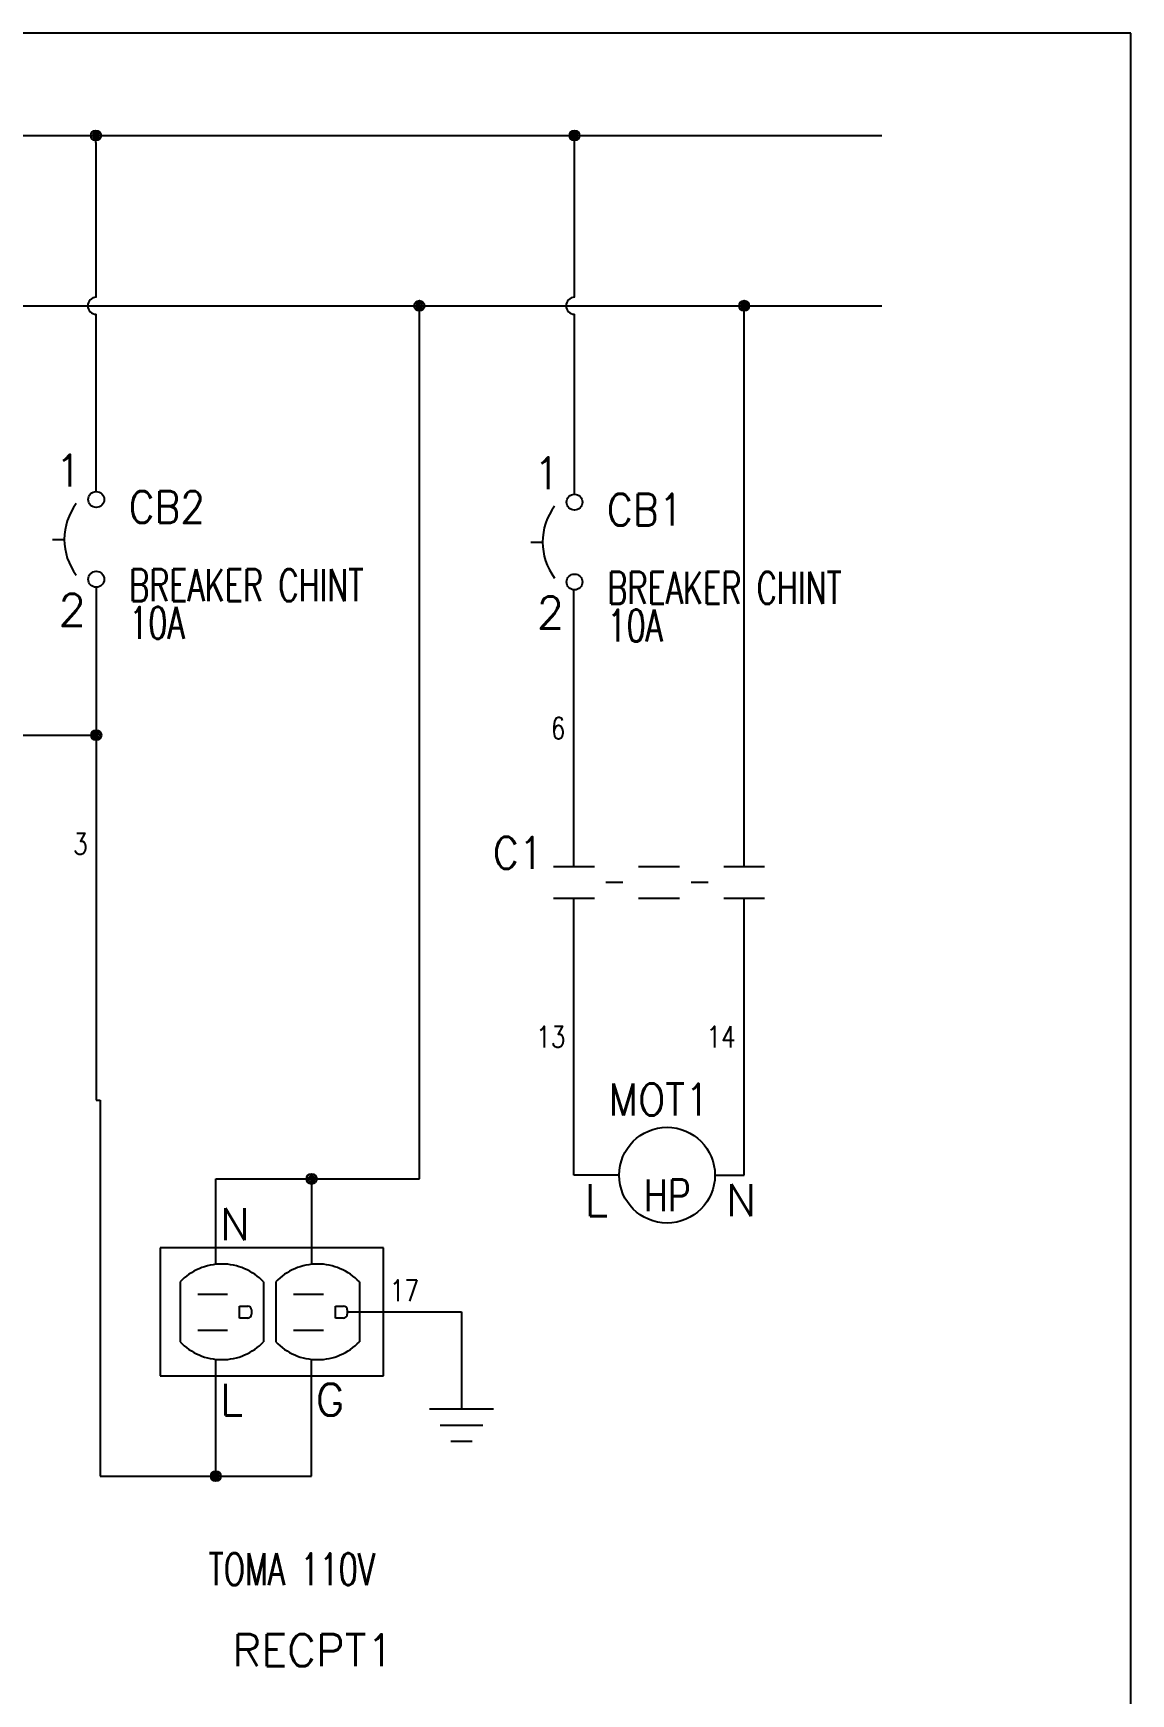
# Model space of a CAD drawing. Header units: millimetres. Extents: x 123.5 to 144.3, y 105.4 to 121.6.
# Drawn here: x 137.81 to 144.26, y 111.84 to 121.59 of the extents above; entities that cross this region are included whole.
import ezdxf
from ezdxf.enums import TextEntityAlignment as Align

# ---------------------------------------------------------------- set-up
doc = ezdxf.new("R2010")
doc.units = ezdxf.units.MM
doc.linetypes.add('HIDDEN2', pattern=[0.1875, 0.125, -0.0625])
for name, color, linetype in [('BLK_12AWG', 7, 'Continuous'), ('DESC', 250, 'Continuous'), ('LINK', 9, 'Continuous'), ('MISC', 7, 'Continuous'), ('SYMS', 7, 'Continuous'), ('TAGS', 250, 'Continuous'), ('TERMS', 250, 'Continuous'), ('WIRES', 7, 'Continuous')]:
    doc.layers.add(name, color=color, linetype=linetype)
doc.layers.add('WIRENO', color=7, linetype='Continuous', true_color=0x000000)
doc.styles.add('WD', font='romans.shx')

# ---------------------------------------------------------------- blocks, each defined once
blk = doc.blocks.new('VCB1')
at = {"linetype": 'HIDDEN2'}
blk.add_line((-0.1712, 0), (-0.125, 0), dxfattribs=at)
for centre in [(0, 0.1562), (0, -0.1562)]:
    blk.add_circle(centre, 0.0312)
blk.add_arc((0.1094, 0), 0.2344, 143.1301, 216.8699)
at = {"style": 'WD'}
for tag, p, width in [('INST', (0.2188, 0.3883), 0.7), ('LOC', (0.2188, 0.2188), 0.7), ('TAG1', (0.1269, 0.0644), 0.9), ('XREF', (0.1287, -0.09), 0.7), ('DESC1', (0.1287, -0.242), 0.7), ('DESC2', (0.1287, -0.3893), 0.7)]:
    blk.add_attdef(tag, p, '', height=0.125, dxfattribs=dict(at, width=width))
at = {"linetype": 'Continuous', "style": 'WD'}
for tag, height, flags, p in [('TERM01', 0.125, 8, (-0.055, 0.2066)), ('CAT', 0.01, 9, (-0.1421, -0.0731)), ('MFG', 0.01, 9, (-0.1421, -0.0881))]:
    blk.add_attdef(tag, text='', height=height, dxfattribs=dict(at, flags=flags)).set_placement(p, align=Align.RIGHT)
at = {"color": 7, "style": 'WD', "flags": 1}
for tag, p in [('X2TERM01', (0, 0.1875)), ('X8TERM02', (0, -0.1875))]:
    blk.add_attdef(tag, p, '', height=0.0125, dxfattribs=at)
at = {"style": 'WD', "width": 0.7}
blk.add_attdef('RATING1', text='', height=0.125, dxfattribs=at).set_placement((-0.1875, 0.0625), align=Align.RIGHT)
at = {"color": 7, "style": 'WD'}
for tag, p in [('X4LINK', (-0.25, 0)), ('X1LINK', (0, 0))]:
    blk.add_attdef(tag, p, '', height=0.01, dxfattribs=at)
at = {"style": 'WD', "flags": 9}
for tag, p in [('FAMILY', (-0.1421, -0.0365)), ('CONTACT', (-0.1288, -0.1291))]:
    blk.add_attdef(tag, text='', height=0.01, dxfattribs=at).set_placement(p, align=Align.RIGHT)
at = {"linetype": 'Continuous', "style": 'WD', "flags": 9}
blk.add_attdef('ASSYCODE', text='', height=0.01, dxfattribs=at).set_placement((-0.1533, -0.1061), align=Align.CENTER)
at = {"linetype": 'Continuous', "style": 'WD', "flags": 8}
blk.add_attdef('TERM02', text='', height=0.125, dxfattribs=at).set_placement((-0.0407, -0.2134), align=Align.TOP_RIGHT)
blk = doc.blocks.new('WDDOT')
for radius in [0.03, 0.0187, 0.00929]:
    blk.add_circle((0, 0), radius)
blk = doc.blocks.new('VCN1RDUP')
for p, q in [((-0.2188, 0.25), (-0.2188, -0.25)), ((0.6562, 0.25), (-0.2188, 0.25)), ((0.6562, -0.25), (0.6562, 0.25)), ((-0.1404, 0.117), (-0.1404, -0.117)), ((-0.071, 0.0695), (0.0461, 0.0695)), ((0.1872, 0.117), (0.1872, -0.117)), ((0.2346, 0.117), (0.2346, -0.117)), ((0.304, 0.0695), (0.4211, 0.0695)), ((0.5622, 0.117), (0.5622, -0.117)), ((0.093, -0.0242), (0.093, 0.0226)), ((0.093, 0.0226), (0.1249, 0.0226)), ((0.1399, 0.0076), (0.1399, -0.0092)), ((0.468, -0.0242), (0.468, 0.0226)), ((0.468, 0.0226), (0.4999, 0.0226)), ((0.5149, 0.0076), (0.5149, -0.0092)), ((0.1249, -0.0242), (0.093, -0.0242)), ((0.4999, -0.0242), (0.468, -0.0242)), ((-0.071, -0.0711), (0.0461, -0.0711)), ((0.304, -0.0711), (0.4211, -0.0711)), ((-0.2188, -0.25), (0.6562, -0.25))]:
    blk.add_line(p, q)
for centre, radius, start, end in [((0.0234, -0.039), 0.2262, 43.60282, 136.39718), ((0.3984, -0.039), 0.2262, 43.60282, 136.39718), ((0.1249, 0.0076), 0.015, 0, 90), ((0.4999, 0.0076), 0.015, 0, 90), ((0.1249, -0.0092), 0.015, 270, 0), ((0.4999, -0.0092), 0.015, 270, 0), ((0.0234, 0.039), 0.2262, 223.60282, 316.39718), ((0.3984, 0.039), 0.2262, 223.60282, 316.39718)]:
    blk.add_arc(centre, radius, start, end)
at = {"style": 'WD'}
for tag, width, p in [('INST', 0.7, (-0.2812, 0.5775)), ('LOC', 0.7, (-0.2812, 0.4079)), ('DESC1', 0.7, (-0.2812, 0.2516)), ('DESC2', 0.7, (-0.2812, 0.0954)), ('RATING1', 0.9, (-0.2812, -0.0609))]:
    blk.add_attdef(tag, text='', height=0.125, dxfattribs=dict(at, width=width)).set_placement(p, align=Align.RIGHT)
at = {"linetype": 'Continuous', "style": 'WD', "flags": 8}
for tag, p in [('TERM02', (0.0157, 0.2812)), ('TERM05', (0.3907, 0.2812)), ('TERM06', (0.5866, 0.0802))]:
    blk.add_attdef(tag, p, '', height=0.125, dxfattribs=at)
at = {"linetype": 'Continuous', "style": 'WD', "flags": 9}
for tag, p in [('ASSYCODE', (-0.0714, 0.23)), ('CAT', (-0.1082, 0.2297)), ('MFG', (-0.0887, 0.2278))]:
    blk.add_attdef(tag, text='', height=0.01, rotation=90, dxfattribs=at).set_placement(p, align=Align.CENTER)
at = {"style": 'WD', "flags": 9}
blk.add_attdef('FAMILY', (-0.1523, 0.2047), '', height=0.01, rotation=90, dxfattribs=at)
at = {"style": 'WD', "flags": 1}
for tag, p in [('X2TERM02', (0, 0.1875)), ('X2TERM05', (0.375, 0.1875)), ('X1TERM03', (0.1404, 0.0003)), ('X1TERM06', (0.5154, 0.0003)), ('X8TERM01', (0, -0.1875)), ('X8TERM04', (0.375, -0.1875))]:
    blk.add_attdef(tag, p, '', height=0.0125, dxfattribs=at)
at = {"style": 'WD'}
blk.add_attdef('TAG1', text='', height=0.125, dxfattribs=at).set_placement((-0.2812, -0.2171), align=Align.RIGHT)
at = {"linetype": 'Continuous', "style": 'WD', "flags": 8}
for tag, p in [('TERM01', (0.0157, -0.2812)), ('TERM04', (0.3907, -0.2812))]:
    blk.add_attdef(tag, text='', height=0.125, dxfattribs=at).set_placement(p, align=Align.TOP_LEFT)
blk = doc.blocks.new('VGND2')
for p, q in [((0.09375, 0), (-0.09375, 0)), ((-0.0625, -0.046875), (0.0625, -0.046875)), ((-0.03125, -0.09375), (0.03125, -0.09375))]:
    blk.add_line(p, q)
at = {"style": 'WD', "flags": 1}
blk.add_attdef('X2TERM01', (0, 0), '', height=0.01, dxfattribs=at)
blk = doc.blocks.new('WD_WNV')
at = {"style": 'WD', "flags": 1}
for tag, p in [('W01USER', (-0.0625, 0.0938)), ('W02USER', (-0.0625, 0.0859)), ('W03USER', (-0.0625, 0.0781)), ('W04USER', (-0.0625, 0.0703)), ('W05USER', (-0.0625, 0.0625)), ('W06USER', (-0.0625, 0.0547)), ('W07USER', (-0.0625, 0.0469)), ('W08USER', (-0.0625, 0.0391)), ('W09USER', (-0.0625, 0.0312)), ('W10USER', (-0.0625, 0.0234))]:
    blk.add_attdef(tag, text='', height=0.005, dxfattribs=at).set_placement(p, align=Align.CENTER)
at = {"linetype": 'Continuous', "style": 'WD', "width": 0.8}
blk.add_attdef('WIRENO', text='', height=0.125, dxfattribs=at).set_placement((-0.05, 0), align=Align.MIDDLE_RIGHT)
blk = doc.blocks.new('WD_WNH')
at = {"linetype": 'Continuous', "style": 'WD', "width": 0.8}
blk.add_attdef('WIRENO', text='', height=0.125, dxfattribs=at).set_placement((0, 0.0625), align=Align.CENTER)
at = {"style": 'WD', "flags": 1}
for tag, p in [('W01USER', (0, 0.0781)), ('W02USER', (0, 0.0703)), ('W03USER', (0, 0.0625)), ('W04USER', (0, 0.0547)), ('W05USER', (0, 0.0469)), ('W06USER', (0, 0.0391)), ('W07USER', (0, 0.0312)), ('W08USER', (0, 0.0234)), ('W09USER', (0, 0.0156)), ('W10USER', (0, 0.0078))]:
    blk.add_attdef(tag, text='', height=0.005, dxfattribs=at).set_placement(p, align=Align.CENTER)
blk = doc.blocks.new('VMS21')
at = {"linetype": 'Continuous'}
for p, q in [((-0.08, 0.0625), (0.08, 0.0625)), ((-0.08, -0.0625), (0.08, -0.0625))]:
    blk.add_line(p, q, dxfattribs=at)
at = {"style": 'WD'}
for tag, p, width in [('INST', (0.125, 0.2808), 0.7), ('LOC', (0.125, 0.1113), 0.7), ('TAG2', (0.1269, -0.045), 0.9), ('XREF', (0.1287, -0.1994), 0.7), ('DESC1', (0.1287, -0.3514), 0.7), ('DESC2', (0.1287, -0.5076), 0.7), ('DESC3', (0.1287, -0.6639), 0.7)]:
    blk.add_attdef(tag, p, '', height=0.125, dxfattribs=dict(at, width=width))
at = {"linetype": 'Continuous', "style": 'WD', "width": 0.9, "flags": 8}
blk.add_attdef('TERM01', text='', height=0.125, dxfattribs=at).set_placement((-0.0312, 0.125), align=Align.RIGHT)
at = {"color": 7, "style": 'WD', "flags": 1}
for tag, p in [('X2TERM01', (0, 0.0625)), ('X8TERM02', (0, -0.0625))]:
    blk.add_attdef(tag, p, '', height=0.0125, dxfattribs=at)
at = {"style": 'WD'}
for tag, p, flags in [('FAMILY', (-0.1808, 0.0031), 9), ('CONTACT', (-0.1808, -0.0135), 1)]:
    blk.add_attdef(tag, p, '', height=0.01, dxfattribs=dict(at, flags=flags))
at = {"color": 7, "style": 'WD'}
for tag, p in [('X4LINK', (-0.1406, 0)), ('X1LINK', (0.125, 0))]:
    blk.add_attdef(tag, p, '', height=0.01, dxfattribs=at)
at = {"linetype": 'Continuous', "style": 'WD', "width": 0.9, "flags": 8}
blk.add_attdef('TERM02', text='', height=0.125, dxfattribs=at).set_placement((-0.0312, -0.125), align=Align.TOP_RIGHT)
blk = doc.blocks.new('HMO12')
blk.add_circle((0, 0), 0.1875)
at = {"style": 'WD'}
for tag, width, p in [('INST', 0.7, (-0.0257, 0.5595)), ('LOC', 0.7, (-0.0257, 0.3899)), ('TAG1', 0.9, (-0.0312, 0.2336)), ('RATING1', 0.8, (0, 0))]:
    blk.add_attdef(tag, text='', height=0.125, dxfattribs=dict(at, width=width)).set_placement(p, align=Align.CENTER)
at = {"linetype": 'Continuous', "style": 'WD', "flags": 9}
blk.add_attdef('ASSYCODE', text='', height=0.01, dxfattribs=at).set_placement((0, 0.125), align=Align.CENTER)
at = {"style": 'WD', "flags": 9}
blk.add_attdef('FAMILY', text='', height=0.01, dxfattribs=at).set_placement((-0.0053, 0.1698), align=Align.CENTER)
at = {"linetype": 'Continuous', "style": 'WD', "flags": 1}
for tag, p in [('MFG', (0, 0.1404)), ('CAT', (0, 0.1593))]:
    blk.add_attdef(tag, text='', height=0.01, dxfattribs=at).set_placement(p, align=Align.MIDDLE)
at = {"style": 'WD'}
for tag, p, width in [('DESC1', (1.126, 0.0461), 0.9), ('DESC2', (1.126, -0.1101), 0.9), ('DESC3', (1.126, -0.2664), 0.9), ('RATING3', (1.125, -0.4226), 0.8), ('RATING4', (1.125, -0.5789), 0.8), ('WDTAGALT', (1.125, -0.75), 0.7)]:
    blk.add_attdef(tag, p, '', height=0.125, dxfattribs=dict(at, width=width))
at = {"style": 'WD', "flags": 1}
for tag, p in [('X4TERM01', (-0.1875, 0)), ('X1TERM02', (0.1875, 0)), ('X0TERM03', (0.1326, -0.1326))]:
    blk.add_attdef(tag, p, '', height=0.0125, dxfattribs=at)
at = {"linetype": 'Continuous', "style": 'WD'}
blk.add_attdef('TERM01', text='', height=0.125, dxfattribs=at).set_placement((-0.2312, -0.0349), align=Align.TOP_RIGHT)
at = {"style": 'WD', "width": 0.8}
blk.add_attdef('RATING2', text='', height=0.125, dxfattribs=at).set_placement((0.0012, -0.0165), align=Align.TOP_CENTER)
at = {"linetype": 'Continuous', "style": 'WD'}
for tag, p in [('TERM02', (0.2312, -0.0349)), ('TERM03', (0.0625, -0.2188))]:
    blk.add_attdef(tag, text='', height=0.125, dxfattribs=at).set_placement(p, align=Align.TOP_LEFT)

msp = doc.modelspace()

# ---------------------------------------------------------------- linework, layer by layer
at = {"color": 7, "linetype": 'Continuous'}
for p, q in [((144.2555, 121.5905), (123.5055, 121.5905)), ((144.2555, 105.4055), (144.2555, 121.5905))]:
    msp.add_line(p, q, dxfattribs=at)
at = {"layer": 'BLK_12AWG'}
for p, q in [((124.4182, 120.99), (142.7932, 120.99)), ((138.1748, 120.9487), (138.1748, 120.99)), ((138.1766, 120.04), (138.1766, 120.9487)), ((140.9869, 120.04), (140.9869, 120.99)), ((124.4182, 119.99), (142.7932, 119.99)), ((141.9835, 116.6981), (141.9835, 119.99)), ((138.1766, 118.8993), (138.1766, 119.94)), ((140.9869, 118.8835), (140.9869, 119.94))]:
    msp.add_line(p, q, dxfattribs=at)
for centre in [(138.1766, 119.99), (140.9869, 119.99)]:
    msp.add_arc(centre, 0.05, 90, 270, dxfattribs=at)
at = {"layer": 'LINK'}
for points in [[(141.1713, 116.6046), (141.2713, 116.6046)], [(141.6713, 116.6046), (141.7713, 116.6046)]]:
    msp.add_lwpolyline(points, dxfattribs=at)
at = {"layer": 'WIRES'}
for p, q in [((140.0751, 114.8626), (140.0751, 119.99)), ((138.1766, 118.3368), (138.1766, 115.3243)), ((140.9835, 116.6981), (140.9835, 118.321)), ((137.2298, 117.4682), (138.1766, 117.4682)), ((140.9835, 114.8846), (140.9835, 116.5106)), ((141.9835, 114.8846), (141.9835, 116.5106)), ((138.1766, 115.3243), (138.2001, 115.3243)), ((138.2001, 115.3243), (138.2001, 113.1169)), ((141.2495, 114.8846), (140.9835, 114.8846)), ((141.812, 114.8846), (141.9835, 114.8846)), ((138.8795, 114.3633), (138.8795, 114.8626)), ((138.8795, 114.8626), (139.442, 114.8626)), ((139.442, 114.8626), (139.442, 114.3633)), ((139.442, 114.8626), (140.0751, 114.8626)), ((139.6526, 114.0825), (140.3229, 114.0825)), ((140.3229, 114.0825), (140.3229, 113.5104)), ((138.8795, 113.1169), (138.8795, 113.8008)), ((139.442, 113.1169), (139.442, 113.8008)), ((138.2001, 113.1169), (138.8795, 113.1169)), ((138.8795, 113.1169), (139.442, 113.1169))]:
    msp.add_line(p, q, dxfattribs=at)

# ---------------------------------------------------------------- block references
at = {"layer": 'SYMS'}
for p in [(138.1748, 120.99), (140.9869, 120.99), (140.0751, 119.99), (141.9835, 119.99), (138.1766, 117.4682), (139.442, 114.8626), (138.8795, 113.1169)]:
    msp.add_blockref('WDDOT', p, dxfattribs=at)
ref = msp.add_blockref('VCB1', (138.1766, 118.6181), dxfattribs=dict(at, xscale=1.5, yscale=1.5, zscale=1.5))
ref.add_attrib('DESC2', '10A', (138.3697, 118.0341), dxfattribs={"layer": 'DESC', "height": 0.1875, "style": 'WD', "width": 0.7})
ref.add_attrib('DESC1', 'BREAKER CHINT', (138.3697, 118.2551), dxfattribs={"layer": 'DESC', "height": 0.1875, "style": 'WD', "width": 0.7})
ref.add_attrib('TAG1', 'CB2', (138.367, 118.7146), dxfattribs={"layer": 'TAGS', "height": 0.1875, "style": 'WD', "width": 0.9})
ref.add_attrib('TERM02', '2', dxfattribs={"layer": 'TERMS', "linetype": 'Continuous', "height": 0.1875, "style": 'WD', "flags": 8}).set_placement((138.1156, 118.2979), align=Align.TOP_RIGHT)
ref.add_attrib('TERM01', '1', dxfattribs={"layer": 'TERMS', "linetype": 'Continuous', "height": 0.1875, "style": 'WD', "flags": 8}).set_placement((138.0942, 118.928), align=Align.RIGHT)
ref = msp.add_blockref('VCB1', (140.9869, 118.6023), dxfattribs=dict(at, xscale=1.5, yscale=1.5, zscale=1.5))
ref.add_attrib('DESC2', '10A', (141.18, 118.0183), dxfattribs={"layer": 'DESC', "height": 0.1875, "style": 'WD', "width": 0.7})
ref.add_attrib('DESC1', 'BREAKER CHINT', (141.18, 118.2393), dxfattribs={"layer": 'DESC', "height": 0.1875, "style": 'WD', "width": 0.7})
ref.add_attrib('TAG1', 'CB1', (141.1773, 118.6988), dxfattribs={"layer": 'TAGS', "height": 0.1875, "style": 'WD', "width": 0.9})
ref.add_attrib('TERM02', '2', dxfattribs={"layer": 'TERMS', "linetype": 'Continuous', "height": 0.1875, "style": 'WD', "flags": 8}).set_placement((140.9258, 118.2821), align=Align.TOP_RIGHT)
ref.add_attrib('TERM01', '1', dxfattribs={"layer": 'TERMS', "linetype": 'Continuous', "height": 0.1875, "style": 'WD', "flags": 8}).set_placement((140.9044, 118.9122), align=Align.RIGHT)
ref = msp.add_blockref('VMS21', (140.9835, 116.6043), dxfattribs=dict(at, xscale=1.5, yscale=1.5, zscale=1.5))
ref.add_attrib('TAG2', 'C1', (140.507, 116.6837), dxfattribs={"layer": 'TAGS', "height": 0.1875, "style": 'WD', "width": 0.9})
for name, p, xscale, yscale, zscale in [('VMS21', (141.4835, 116.6043), 1.5, 1.5, 1.5), ('VMS21', (141.9835, 116.6043), 1.5, 1.5, 1.5), ('VGND2', (140.3229, 113.5104), 2, 2, 2)]:
    msp.add_blockref(name, p, dxfattribs=dict(at, xscale=xscale, yscale=yscale, zscale=zscale))
ref = msp.add_blockref('HMO12', (141.5307, 114.8846), dxfattribs=dict(at, xscale=1.5, yscale=1.5, zscale=1.5))
ref.add_attrib('TERM02', 'N', dxfattribs={"layer": 'TERMS', "linetype": 'Continuous', "height": 0.1875, "style": 'WD'}).set_placement((141.8776, 114.8322), align=Align.TOP_LEFT)
ref.add_attrib('TERM01', 'L', dxfattribs={"layer": 'TERMS', "linetype": 'Continuous', "height": 0.1875, "style": 'WD'}).set_placement((141.1839, 114.8322), align=Align.TOP_RIGHT)
ref.add_attrib('RATING2', 'HP', dxfattribs={"layer": 'MISC', "height": 0.1875, "style": 'WD', "width": 0.8}).set_placement((141.5326, 114.8599), align=Align.TOP_CENTER)
ref.add_attrib('TAG1', 'MOT1', dxfattribs={"layer": 'TAGS', "height": 0.1875, "style": 'WD', "width": 0.9}).set_placement((141.4839, 115.2351), align=Align.CENTER)
ref = msp.add_blockref('VCN1RDUP', (138.8795, 114.0821), dxfattribs=dict(at, xscale=1.5, yscale=1.5, zscale=1.5))
ref.add_attrib('TERM04', 'G', dxfattribs={"layer": 'TERMS', "linetype": 'Continuous', "height": 0.1875, "style": 'WD', "flags": 8}).set_placement((139.4656, 113.6602), align=Align.TOP_LEFT)
ref.add_attrib('TERM01', 'L', dxfattribs={"layer": 'TERMS', "linetype": 'Continuous', "height": 0.1875, "style": 'WD', "flags": 8}).set_placement((138.9031, 113.6602), align=Align.TOP_LEFT)
ref.add_attrib('TERM02', 'N', (138.9031, 114.504), dxfattribs={"layer": 'TERMS', "linetype": 'Continuous', "height": 0.1875, "style": 'WD', "flags": 8})
ref.add_attrib('DESC1', 'TOMA 110V', dxfattribs={"layer": 'DESC', "height": 0.1875, "style": 'WD', "width": 0.7}).set_placement((139.815, 112.4775), align=Align.RIGHT)
ref.add_attrib('TAG1', 'RECPT1', dxfattribs={"layer": 'TAGS', "height": 0.1875, "style": 'WD'}).set_placement((139.9255, 112.0012), align=Align.RIGHT)
at = {"layer": 'WIRENO'}
ref = msp.add_blockref('WD_WNV', (140.9835, 117.5095), dxfattribs=at)
ref.add_attrib('WIRENO', '6', dxfattribs={"linetype": 'Continuous', "height": 0.125, "style": 'WD', "width": 0.8}).set_placement((140.9335, 117.5095), align=Align.MIDDLE_RIGHT)
ref = msp.add_blockref('WD_WNV', (138.1766, 116.8306), dxfattribs=at)
ref.add_attrib('WIRENO', '3', dxfattribs={"linetype": 'Continuous', "height": 0.125, "style": 'WD', "width": 0.8}).set_placement((138.1266, 116.8306), align=Align.MIDDLE_RIGHT)
ref = msp.add_blockref('WD_WNV', (140.9835, 115.6976), dxfattribs=at)
ref.add_attrib('WIRENO', '13', dxfattribs={"linetype": 'Continuous', "height": 0.125, "style": 'WD', "width": 0.8}).set_placement((140.9335, 115.6976), align=Align.MIDDLE_RIGHT)
ref = msp.add_blockref('WD_WNV', (141.9835, 115.6976), dxfattribs=at)
ref.add_attrib('WIRENO', '14', dxfattribs={"linetype": 'Continuous', "height": 0.125, "style": 'WD', "width": 0.8}).set_placement((141.9335, 115.6976), align=Align.MIDDLE_RIGHT)
ref = msp.add_blockref('WD_WNH', (139.9877, 114.0825), dxfattribs=at)
ref.add_attrib('WIRENO', '17', dxfattribs={"linetype": 'Continuous', "height": 0.125, "style": 'WD', "width": 0.8}).set_placement((139.9877, 114.145), align=Align.CENTER)

doc.saveas('drawing.dxf')
